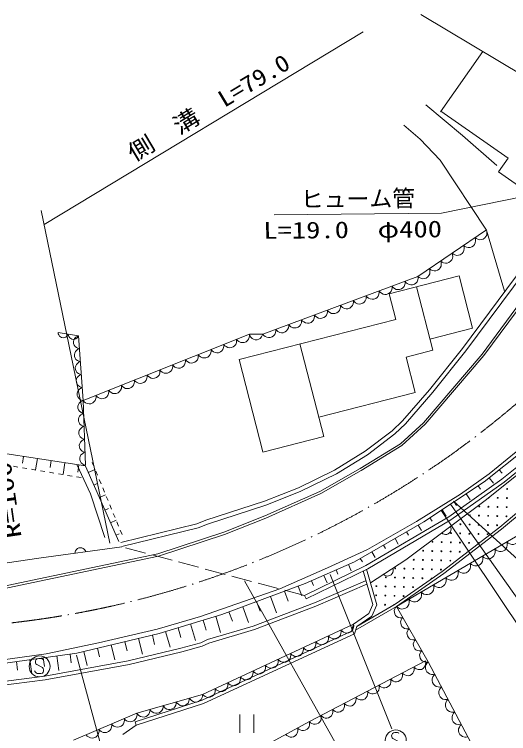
# Model space of a CAD drawing. Units: millimetres, scale not verified. Extents: x 40000 to 680000, y 20000 to 380000.
# Drawn here: x 479016 to 533028, y 260700 to 339255 of the extents above; entities that cross this region are included whole.
import ezdxf
from ezdxf.enums import TextEntityAlignment as Align

# ---------------------------------------------------------------- set-up
doc = ezdxf.new("R2010")
doc.units = ezdxf.units.MM
doc.header["$LTSCALE"] = 1000
for name, pattern in [('USER2', [1, 0.5, -0.5]), ('USER3', [3, 2.25, -0.75]), ('USER4', [7.000001, 5.508197, -0.688525, 0.114754, -0.688525])]:
    doc.linetypes.add(name, pattern=pattern)
for name, color, linetype, lineweight in [('S-BGD', 1, 'Continuous', 13), ('S-BGD-HTXT', 6, 'Continuous', 13), ('S-BMK', 3, 'USER4', 13)]:
    doc.layers.add(name, color=color, linetype=linetype, lineweight=lineweight)
doc.styles.add('ＭＳ ゴシック', font='')
doc.styles.get('ＭＳ ゴシック').set_extended_font_data('MS Gothic')

# ---------------------------------------------------------------- blocks, each defined once
blk = doc.blocks.new('BUHIN138')
at = {"layer": 'S-BGD'}
blk.add_lwpolyline([(-350, -745), (-286, -813), (-199, -853), (-78, -875), (100, -873), (249, -831), (375, -744), (448, -617), (453, -485), (446, -398), (399, -284), (318, -221), (-312, 135), (-382, 238), (-429, 381), (-419, 519), (-380, 629), (-300, 733), (-122, 787), (142, 789), (257, 773), (367, 722), (460, 637), (542, 505)], dxfattribs=at)
blk.add_circle((0, 0), 1144, dxfattribs=at)
blk = doc.blocks.new('BUHIN140')
at = {"layer": 'S-BGD'}
for p, q in [((-774, 993), (-756, -1007)), ((779, -993), (761, 1007))]:
    blk.add_line(p, q, dxfattribs=at)
blk = doc.blocks.new('BUHIN167')
at = {"layer": 'S-BGD'}
blk.add_lwpolyline([(559, -90), (538, 45), (488, 165), (399, 305), (287, 392), (163, 455), (-11, 483), (-149, 463), (-282, 415), (-411, 310), (-493, 212), (-559, 90)], dxfattribs=at)
blk = doc.blocks.new('BUHIN168')
at = {"layer": 'S-BGD'}
blk.add_lwpolyline([(51, -707), (210, -642), (342, -547), (487, -398), (561, -237), (602, -67), (586, 153), (521, 315), (425, 464), (259, 591), (116, 662), (-51, 707)], dxfattribs=at)
blk = doc.blocks.new('BUHIN169')
at = {"layer": 'S-BGD'}
blk.add_lwpolyline([(26, -707), (186, -648), (321, -558), (472, -415), (551, -256), (598, -88), (590, 131), (531, 295), (441, 448), (280, 580), (139, 657), (-26, 707)], dxfattribs=at)
blk = doc.blocks.new('BUHIN170')
at = {"layer": 'S-BGD'}
blk.add_lwpolyline([(699, 279), (582, 418), (444, 521), (246, 621), (59, 643), (-126, 630), (-342, 544), (-486, 426), (-606, 281), (-681, 73), (-707, -96), (-699, -279)], dxfattribs=at)
blk = doc.blocks.new('BUHIN172')
at = {"layer": 'S-BGD'}
blk.add_lwpolyline([(707, 262), (594, 404), (458, 511), (262, 615), (76, 643), (-110, 634), (-329, 553), (-476, 439), (-600, 296), (-680, 90), (-710, -78), (-707, -262)], dxfattribs=at)
blk = doc.blocks.new('BUHIN173')
at = {"layer": 'S-BGD'}
blk.add_lwpolyline([(623, 425), (478, 537), (321, 607), (106, 661), (-83, 642), (-261, 589), (-454, 457), (-568, 311), (-654, 142), (-682, -78), (-671, -248), (-623, -425)], dxfattribs=at)
blk = doc.blocks.new('BUHIN189')
at = {"layer": 'S-BGD'}
blk.add_lwpolyline([(692, 297), (572, 433), (431, 533), (231, 627), (43, 645), (-142, 627), (-356, 535), (-497, 414), (-613, 265), (-683, 55), (-705, -114), (-692, -297)], dxfattribs=at)
blk = doc.blocks.new('BUHIN190')
at = {"layer": 'S-BGD'}
blk.add_lwpolyline([(718, 204), (617, 354), (491, 470), (306, 588), (123, 629), (-61, 635), (-283, 571), (-436, 469), (-570, 338), (-665, 140), (-707, -23), (-718, -204)], dxfattribs=at)
blk = doc.blocks.new('BUHIN191')
at = {"layer": 'S-BGD'}
blk.add_lwpolyline([(688, 319), (563, 454), (418, 549), (213, 638), (24, 651), (-162, 627), (-375, 528), (-512, 401), (-625, 249), (-689, 35), (-706, -136), (-688, -319)], dxfattribs=at)
blk = doc.blocks.new('BUHIN192')
at = {"layer": 'S-BGD'}
blk.add_lwpolyline([(346, -604), (459, -479), (535, -339), (601, -145), (597, 29), (561, 197), (454, 384), (327, 500), (178, 592), (-22, 633), (-180, 635), (-346, 604)], dxfattribs=at)
blk = doc.blocks.new('BUHIN193')
at = {"layer": 'S-BGD'}
blk.add_lwpolyline([(361, -684), (492, -550), (582, -397), (662, -185), (664, 9), (631, 197), (519, 409), (383, 543), (221, 650), (0, 704), (-175, 713), (-361, 684)], dxfattribs=at)
blk = doc.blocks.new('BUHIN194')
at = {"layer": 'S-BGD'}
blk.add_lwpolyline([(647, 350), (518, 472), (372, 557), (169, 631), (-15, 631), (-194, 598), (-394, 489), (-520, 358), (-620, 204), (-669, -7), (-676, -173), (-647, -350)], dxfattribs=at)
blk = doc.blocks.new('BUHIN195')
at = {"layer": 'S-BGD'}
blk.add_lwpolyline([(634, 331), (511, 452), (370, 536), (173, 611), (-6, 615), (-180, 584), (-377, 482), (-501, 356), (-601, 207), (-651, 3), (-660, -159), (-634, -331)], dxfattribs=at)
blk = doc.blocks.new('BUHIN204')
at = {"layer": 'S-BGD'}
blk.add_lwpolyline([(670, 392), (530, 517), (373, 600), (156, 671), (-39, 665), (-225, 624), (-433, 502), (-561, 360), (-661, 193), (-706, -31), (-706, -207), (-670, -392)], dxfattribs=at)

msp = doc.modelspace()

# ---------------------------------------------------------------- linework, layer by layer
at = {"layer": 'S-BGD'}
for p, q in [((482262, 316295), (517134, 337367)), ((530209, 335195), (525595, 328607)), ((523989, 329391), (528001, 326037)), ((525624, 328688), (532961, 323549)), ((521578, 327157), (523361, 325626)), ((528001, 326037), (531754, 322755)), ((523361, 325626), (525557, 323324)), ((525557, 323324), (530603, 315705)), ((532961, 323549), (531921, 322063)), ((531921, 322063), (536366, 318950)), ((528000, 302773), (538481, 316907)), ((538850, 316650), (528357, 302498)), ((523124, 310616), (530598, 315721)), ((530603, 315705), (532581, 309015)), ((530141, 302161), (537222, 311771)), ((537426, 311626), (530337, 302005)), ((506162, 304340), (523124, 310616)), ((527613, 310698), (519973, 308737)), ((529081, 304977), (527613, 310698)), ((519973, 308737), (520688, 305948)), ((524738, 302568), (522958, 309503)), ((520688, 305948), (503578, 301557)), ((524426, 303782), (529081, 304977)), ((483786, 304515), (486021, 304153)), ((486021, 304153), (486533, 297082)), ((486533, 297082), (504696, 304326)), ((504696, 304326), (506162, 304340)), ((512823, 293156), (510229, 303264)), ((521815, 301818), (524738, 302568)), ((524387, 298265), (528000, 302773)), ((528357, 302498), (524733, 297977)), ((522803, 297971), (521815, 301818)), ((523712, 294662), (530141, 302161)), ((530337, 302005), (523892, 294488)), ((503578, 301557), (506163, 291489)), ((512280, 295270), (522803, 297971)), ((521434, 294859), (524387, 298265)), ((524733, 297977), (521760, 294547)), ((486533, 297082), (486789, 290009)), ((455141, 294784), (486807, 289940)), ((520288, 293774), (521434, 294859)), ((521225, 292356), (523712, 294662)), ((521760, 294547), (520579, 293431)), ((523892, 294488), (521376, 292156)), ((530891, 289065), (536728, 293814)), ((506163, 291446), (512823, 293156)), ((517340, 291534), (520288, 293774)), ((520579, 293431), (517595, 291163)), ((530363, 288189), (536921, 293480)), ((530624, 286261), (539316, 293262)), ((516803, 289648), (521225, 292356)), ((532288, 288475), (537690, 292857)), ((537951, 292553), (532530, 288156)), ((514017, 289471), (517340, 291534)), ((521376, 292156), (516930, 289432)), ((480022, 290978), (479910, 290248)), ((481530, 290747), (481340, 289506)), ((517595, 291163), (514235, 289077)), ((483038, 290517), (482921, 289757)), ((484546, 290286), (484348, 288995)), ((485863, 290033), (487338, 286872)), ((486053, 290055), (485933, 289266)), ((490448, 281684), (486771, 289900)), ((487078, 289215), (487842, 289557)), ((510074, 287553), (514017, 289471)), ((512383, 287146), (516803, 289648)), ((516930, 289432), (512496, 286922)), ((532003, 289512), (532309, 289132)), ((514235, 289077), (510256, 287140)), ((526499, 284370), (532288, 288475)), ((527781, 286867), (530891, 289065)), ((530910, 288630), (531381, 288046)), ((487690, 287846), (488125, 288041)), ((506347, 286084), (510074, 287553)), ((523775, 283839), (530363, 288189)), ((532530, 288156), (526716, 284033)), ((529704, 287754), (529944, 287390)), ((532050, 283249), (537294, 287661)), ((487338, 286872), (488913, 282123)), ((488303, 286477), (488989, 286783)), ((506394, 284471), (512383, 287146)), ((512496, 286922), (506491, 284240)), ((510256, 287140), (506499, 285660)), ((522949, 283852), (527781, 286867)), ((528387, 286884), (528813, 286239)), ((537497, 287439), (532238, 283015)), ((499957, 284011), (506347, 286084)), ((521787, 279682), (530624, 286261)), ((527001, 286101), (538259, 275856)), ((527069, 286014), (527340, 285603)), ((488916, 285107), (489304, 285281)), ((506499, 285660), (500111, 283588)), ((501904, 282697), (506394, 284471)), ((517435, 279063), (526499, 284370)), ((525751, 285144), (526207, 284454)), ((489529, 283738), (490136, 284010)), ((490657, 281557), (498955, 283611)), ((498955, 283611), (499957, 284011)), ((500111, 283588), (499094, 283181)), ((506491, 284240), (501989, 282462)), ((516184, 279480), (523775, 283839)), ((517590, 280810), (522949, 283852)), ((526716, 284033), (517625, 278710)), ((520791, 274589), (536870, 283996)), ((524434, 284274), (524678, 283904)), ((499094, 283181), (490765, 281120)), ((523142, 283476), (523491, 282869)), ((525757, 278422), (532050, 283249)), ((532238, 283015), (525935, 278180)), ((490141, 282369), (490482, 282521)), ((494685, 280341), (501904, 282697)), ((501989, 282462), (494750, 280099)), ((520612, 282023), (520971, 281398)), ((521877, 282749), (522090, 282380)), ((519347, 281296), (519566, 280915)), ((481683, 279874), (490754, 281112)), ((513219, 278824), (517590, 280810)), ((518082, 280570), (518454, 279922)), ((468182, 277817), (481683, 279874)), ((477546, 276715), (494685, 280341)), ((494750, 280099), (477592, 276470)), ((516817, 279843), (517044, 279447)), ((517926, 277175), (521787, 279682)), ((510735, 275774), (517435, 279063)), ((510803, 277091), (516184, 279480)), ((515512, 279181), (515824, 278479)), ((508011, 276531), (513219, 278824)), ((517625, 278710), (510911, 275415)), ((513523, 278094), (520279, 261208)), ((514167, 278584), (514368, 278129)), ((517127, 278466), (518195, 274785)), ((517492, 278645), (518620, 274755)), ((520630, 274842), (525757, 278422)), ((525935, 278180), (520791, 274589)), ((511476, 277389), (511707, 276868)), ((511813, 274991), (517371, 277402)), ((512821, 277987), (513182, 277173)), ((499360, 273508), (508011, 276531)), ((501700, 273720), (510803, 277091)), ((510045, 276810), (510437, 275750)), ((517530, 277035), (511963, 274621)), ((508528, 276248), (508932, 275155)), ((510735, 275774), (510911, 275415)), ((505125, 272454), (511813, 274991)), ((505493, 275124), (505885, 274067)), ((507010, 275686), (507674, 273894)), ((503976, 274563), (504618, 272828)), ((511963, 274621), (505253, 272075)), ((520791, 274589), (516303, 271982)), ((516426, 272400), (520630, 274842)), ((517761, 273812), (518195, 274785)), ((518620, 274755), (518080, 273546)), ((520791, 274589), (524254, 268549)), ((494634, 272118), (499360, 273508)), ((494846, 271637), (501700, 273720)), ((501014, 273512), (501548, 271758)), ((502458, 274001), (502837, 272978)), ((516082, 272651), (517761, 273812)), ((518080, 273546), (516426, 272402)), ((498273, 272678), (498823, 270868)), ((499581, 264986), (516082, 272651)), ((499644, 273095), (499974, 272009)), ((515858, 271887), (516082, 272651)), ((488215, 270625), (494634, 272118)), ((495532, 271845), (496052, 270134)), ((496902, 272262), (497223, 271205)), ((499539, 264369), (515858, 271887)), ((500107, 270962), (505125, 272454)), ((505253, 272075), (500254, 270588)), ((516426, 272402), (516190, 271600)), ((485843, 269492), (494846, 271637)), ((492595, 271101), (493005, 269380)), ((494096, 271458), (494344, 270419)), ((516190, 271600), (499685, 263996)), ((482489, 269425), (488215, 270625)), ((489594, 270386), (489981, 268762)), ((491095, 270743), (491334, 269740)), ((497225, 270026), (499395, 270612)), ((499537, 270235), (497324, 269639)), ((499395, 270612), (500107, 270962)), ((500254, 270588), (499537, 270235)), ((471157, 267463), (485843, 269492)), ((486593, 269671), (486957, 268144)), ((488094, 270028), (488319, 269083)), ((491463, 268652), (497225, 270026)), ((497324, 269639), (491545, 268260)), ((457248, 265799), (482489, 269425)), ((480703, 268782), (480919, 267217)), ((482171, 268985), (482301, 268043)), ((483640, 269188), (483858, 267612)), ((485108, 269391), (485239, 268443)), ((479234, 268579), (479363, 267643)), ((482335, 266986), (491463, 268652)), ((491545, 268260), (482396, 266591)), ((511256, 262010), (523945, 268635)), ((524254, 268549), (529311, 258968)), ((443553, 262006), (482335, 266986)), ((482396, 266591), (443604, 261609)), ((492404, 262941), (499581, 264986)), ((492204, 261992), (499539, 264369)), ((499685, 263996), (492321, 261609)), ((485485, 259976), (492404, 262941)), ((492321, 261609), (490879, 260590)), ((492204, 261992), (492321, 261609)), ((493145, 252214), (511256, 262010))]:
    msp.add_line(p, q, dxfattribs=at)
at = {"layer": 'S-BGD', "linetype": 'USER2'}
for p, q in [((486301, 288663), (461723, 292755)), ((487533, 290304), (490897, 282170))]:
    msp.add_line(p, q, dxfattribs=at)
at = {"layer": 'S-BGD', "linetype": 'USER3'}
msp.add_line((510735, 275774), (490754, 281112), dxfattribs=at)
at = {"layer": 'S-BGD'}
for points in [[(504696, 304326), (504753, 304158), (504842, 304016), (504987, 303856), (505149, 303770), (505321, 303716), (505549, 303718), (505720, 303775), (505881, 303864), (506022, 304027), (506105, 304171), (506162, 304340)], [(526687, 283330), (526731, 283190), (526743, 283054), (526730, 282880), (526667, 282743), (526579, 282625), (526430, 282514), (526292, 282464), (526143, 282443), (525970, 282479), (525843, 282529), (525724, 282613)], [(485624, 280412), (485653, 280555), (485708, 280681), (485803, 280827), (485925, 280916), (486059, 280977), (486243, 281002), (486388, 280979), (486529, 280926), (486663, 280811), (486750, 280705), (486813, 280574)], [(520360, 278755), (520394, 278613), (520398, 278476), (520374, 278303), (520303, 278171), (520207, 278059), (520051, 277958), (519910, 277916), (519760, 277905), (519590, 277952), (519466, 278010), (519353, 278102)]]:
    msp.add_lwpolyline(points, dxfattribs=at)
for centre in [(532867, 287430), (531841, 286457), (532841, 286430), (529816, 285510), (530815, 285483), (531815, 285457), (532815, 285431), (528790, 284536), (529789, 284510), (530789, 284484), (531789, 284457), (532788, 284431), (527764, 283563), (528763, 283537), (529763, 283510), (530763, 283484), (531762, 283458), (526738, 282590), (527737, 282563), (528737, 282537), (529737, 282511), (530736, 282484), (524712, 281643), (525712, 281616), (526711, 281590), (527711, 281564), (528711, 281537), (523686, 280669), (524686, 280643), (525685, 280617), (526685, 280590), (527685, 280564), (522660, 279696), (523660, 279670), (524659, 279643), (525659, 279617), (526659, 279591), (520634, 278749), (521634, 278723), (522634, 278696), (523633, 278670), (524633, 278644), (525633, 278617), (519608, 277776), (520608, 277749), (521608, 277723), (522607, 277697), (523607, 277670), (518582, 276802), (519582, 276776), (520582, 276750), (521581, 276723), (522581, 276697), (518556, 275803), (519556, 275776), (520555, 275750), (521555, 275724), (519529, 274777)]:
    msp.add_circle(centre, 49.8, dxfattribs=at)
for centre, start, end in [((530842, 286483), 265.70434, 351.99629), ((525738, 282616), 209.54187, 43.78969), ((529710, 281511), 332.76244, 282.21625), ((524607, 277644), 10.43679, 239.40807), ((520529, 274750), 70.64005, 165.47285)]:
    msp.add_arc(centre, 49.8, start, end, dxfattribs=at)
at = {"layer": 'S-BGD-HTXT'}
for p, q in [((523423, 339255), (581152, 304719)), ((525685, 317538), (548337, 322157)), ((481937, 317848), (489432, 281502)), ((507401, 317369), (525685, 317538)), ((526678, 285772), (543066, 262624)), ((525707, 285029), (541306, 261658)), ((504166, 277370), (519327, 250376)), ((485818, 269282), (492600, 244041))]:
    msp.add_line(p, q, dxfattribs=at)
at = {"layer": 'S-BMK'}
msp.add_arc((467297, 374625), 102463, 276.40971, 327.83086, dxfattribs=at)

# ---------------------------------------------------------------- block references
at = {"rotation": 180}
for name, p in [('BUHIN173', (529976, 315296)), ('BUHIN173', (528730, 314445)), ('BUHIN173', (527484, 313594)), ('BUHIN173', (526238, 312743)), ('BUHIN173', (524992, 311892)), ('BUHIN173', (523747, 311042)), ('BUHIN172', (522417, 310355)), ('BUHIN172', (519590, 309309)), ('BUHIN172', (521004, 309832)), ('BUHIN172', (518177, 308785)), ('BUHIN172', (515350, 307739)), ('BUHIN172', (516763, 308262)), ('BUHIN172', (513936, 307216)), ('BUHIN172', (511109, 306170)), ('BUHIN172', (512523, 306693)), ('BUHIN172', (509696, 305647)), ('BUHIN172', (506869, 304601)), ('BUHIN172', (508282, 305124)), ('BUHIN167', (484345, 304425)), ('BUHIN167', (485462, 304244)), ('BUHIN168', (486072, 303446)), ('BUHIN170', (503998, 304048)), ('BUHIN170', (502600, 303490)), ('BUHIN168', (486174, 302032)), ('BUHIN170', (499806, 302376)), ('BUHIN170', (501203, 302933)), ('BUHIN170', (498409, 301819)), ('BUHIN168', (486277, 300618)), ('BUHIN170', (495614, 300704)), ('BUHIN170', (497012, 301261)), ('BUHIN170', (494217, 300147)), ('BUHIN168', (486379, 299204)), ('BUHIN170', (491423, 299033)), ('BUHIN170', (492820, 299590)), ('BUHIN170', (490026, 298475)), ('BUHIN168', (486481, 297790)), ('BUHIN170', (488628, 297918)), ('BUHIN169', (486558, 296375)), ('BUHIN170', (487231, 297361)), ('BUHIN169', (486610, 294960)), ('BUHIN169', (486661, 293546)), ('BUHIN169', (486712, 292131)), ('BUHIN169', (486764, 290717)), ('BUHIN204', (533520, 282036)), ('BUHIN204', (532180, 281252)), ('BUHIN204', (530840, 280468)), ('BUHIN204', (529500, 279685)), ('BUHIN204', (528161, 278901)), ('BUHIN204', (526821, 278117)), ('BUHIN204', (525481, 277333)), ('BUHIN204', (524141, 276549)), ('BUHIN204', (522801, 275765)), ('BUHIN204', (521461, 274981)), ('BUHIN192', (521137, 273985)), ('BUHIN192', (521830, 272777)), ('BUHIN191', (515395, 272331)), ('BUHIN191', (514019, 271693)), ('BUHIN192', (522523, 271569)), ('BUHIN191', (512644, 271054)), ('BUHIN191', (511269, 270415)), ('BUHIN192', (523215, 270361)), ('BUHIN191', (508519, 269138)), ('BUHIN191', (509894, 269776)), ('BUHIN192', (523908, 269153)), ('BUHIN138', (481774, 268045)), ('BUHIN191', (507144, 268499)), ('BUHIN191', (505769, 267860)), ('BUHIN195', (522042, 267641)), ('BUHIN195', (523311, 268303)), ('BUHIN193', (524615, 267865)), ('BUHIN191', (504394, 267222)), ('BUHIN195', (520773, 266978)), ('BUHIN193', (525337, 266496)), ('BUHIN191', (503019, 266583)), ('BUHIN195', (519504, 266316)), ('BUHIN191', (500268, 265306)), ('BUHIN191', (501643, 265944)), ('BUHIN195', (518235, 265654)), ('BUHIN193', (526060, 265127)), ('BUHIN190', (498863, 264782)), ('BUHIN195', (516966, 264991)), ('BUHIN190', (495992, 263964)), ('BUHIN190', (497428, 264373)), ('BUHIN195', (514429, 263666)), ('BUHIN195', (515698, 264329)), ('BUHIN193', (526782, 263759)), ('BUHIN190', (493122, 263146)), ('BUHIN190', (494557, 263555)), ('BUHIN195', (513160, 263004)), ('BUHIN189', (491712, 262645)), ('BUHIN140', (504422, 261797)), ('BUHIN195', (511891, 262341)), ('BUHIN193', (527505, 262390)), ('BUHIN189', (488945, 261458)), ('BUHIN189', (490328, 262052)), ('BUHIN194', (510610, 261660)), ('BUHIN193', (528227, 261021)), ('BUHIN189', (487561, 260865)), ('BUHIN194', (509316, 260961)), ('BUHIN138', (520698, 259964))]:
    msp.add_blockref(name, p, dxfattribs=at)

# ---------------------------------------------------------------- texts
at = {"layer": 'S-BGD-HTXT', "style": 'ＭＳ ゴシック'}
for s, rotation, width, p in [('側\u3000溝\u3000L=79.0', 30.9, 1.15, (492375, 322651)), ('L=19.0\u3000φ400', 0.5, 1.25, (506237, 314191)), ('R=100', 98.3, 1.35, (480351, 282247))]:
    msp.add_text(s, height=1833, rotation=rotation, dxfattribs=dict(at, width=width)).set_placement(p, align=Align.BOTTOM_LEFT)
msp.add_text('ヒューム管', height=1833, rotation=0.5, dxfattribs=at).set_placement((510321, 317607), align=Align.BOTTOM_LEFT)

doc.saveas('drawing.dxf')
